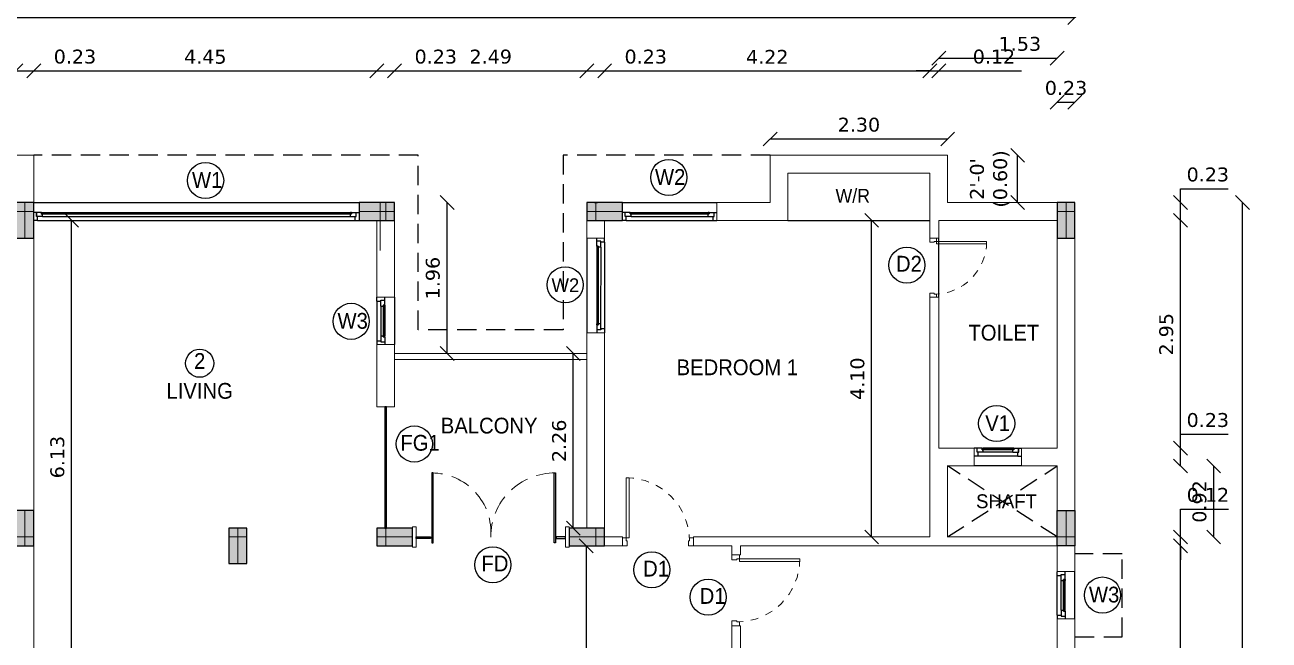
# Model space of a CAD drawing. Header units: metres. Extents: x 617 to 1370, y 693 to 852.
# Drawn here: x 1032.67 to 1048.8, y 834.76 to 842.73 of the extents above; entities that cross this region are included whole.
import ezdxf
from ezdxf.enums import TextEntityAlignment as Align

# ---------------------------------------------------------------- set-up
doc = ezdxf.new("R2010")
doc.units = ezdxf.units.M
doc.header["$MEASUREMENT"] = 0
doc.header["$PDMODE"] = 2
doc.header["$PDSIZE"] = 50
doc.linetypes.add('HIDDEN', pattern=[0.375, 0.25, -0.125])
doc.layers.get('0').update_dxf_attribs({"lineweight": 0})
doc.layers.get('Defpoints').update_dxf_attribs({"lineweight": 0})
for name, color, linetype in [('ABOVE', 250, 'HIDDEN'), ('col hat', 254, 'Continuous'), ('COLUMN', 2, 'Continuous'), ('DOOR TEXT', 205, 'Continuous'), ('F.COL', 5, 'Continuous'), ('glass', 4, 'Continuous'), ('LEVEL', 40, 'Continuous'), ('ROOM TEXT SCH', 7, 'Continuous'), ('WIN TEXT', 7, 'Continuous'), ('window', 252, 'Continuous')]:
    doc.layers.add(name, color=color, linetype=linetype)
for name, color, linetype, lineweight in [('DOOR', 8, 'Continuous', 0), ('ED', 30, 'Continuous', 0), ('ROOM TEXT', 7, 'Continuous', 0), ('wall', 7, 'Continuous', 0)]:
    doc.layers.add(name, color=color, linetype=linetype, lineweight=lineweight)
doc.styles.get("Standard").update_dxf_attribs({"font": 'verdana.ttf', "height": 0.18})
doc.styles.add('UATEXT', font='GOTHIC.TTF')
doc.styles.add('USA TEXT', font='GOTHIC.TTF', dxfattribs={"width": 0.8})
doc.dimstyles.new('ED', dxfattribs={"dimscale": 0, "dimtxt": 0.18, "dimasz": 0.18, "dimexe": 0, "dimexo": 0, "dimgap": 0.09, "dimtad": 1, "dimtoh": 1, "dimzin": 3, "dimdsep": 46, "dimtxsty": 'Standard', "dimblk": 'OBLIQUE', "dimcen": 0.09, "dimse1": 1, "dimse2": 1, "dimclrd": 251, "dimclrt": 30, "dimadec": 0, "dimazin": 0, "dimtfac": 1, "dimtmove": 0, "dimatfit": 3, "dimldrblk": 'ARCHTICK', "dimfxl": 1, "dimtolj": 1, "dimtzin": 0, "dimarcsym": 0})

# ---------------------------------------------------------------- blocks, each defined once
blk = doc.blocks.new('door 3')
at = {"layer": 'DOOR', "color": 252}
for p, q in [((0, 36), (0, 33.54)), ((0, 33.54), (2.5, 33.54)), ((2.5, 34.04), (4, 34.04)), ((2.5, 34.04), (2.5, 33.54)), ((4, 36), (4, 34.04)), ((0, 2.5), (0, 0)), ((0, 2.5), (2.5, 2.5)), ((2.5, 2.5), (2.5, 2)), ((2.5, 2), (4, 2)), ((4, 2), (4, 0))]:
    blk.add_line(p, q, dxfattribs=at)
at = {"layer": 'DOOR'}
blk.add_lwpolyline([(34.54, 2), (4, 2), (4, 3.5), (34.54, 3.5)], close=True, dxfattribs=at)
at = {"layer": 'DOOR', "color": 233, "linetype": 'HIDDEN'}
blk.add_arc((2.5, 2), 32.03, 0, 90, dxfattribs=at)
blk = doc.blocks.new('VEN')
at = {"layer": 'window', "color": 252}
for p, q in [((-4, 10.53), (-4, 12)), ((-1.97, 10.53), (-4, 10.53)), ((-2, 10.5), (-4, 10.5)), ((-4, 8.02), (-4, 10.5)), ((-3.23, 8.02), (-4, 8.02)), ((-3.5, 8), (-4, 8)), ((-4, 8), (-4, 7.5)), ((-3.5, 7.5), (-4, 7.5)), ((-3.5, 7.5), (-3.5, 8)), ((-3.23, 8.02), (-3.23, 7.5)), ((-2, 7.5), (-3.23, 7.5)), ((-2, 7.5), (-2, 10.5)), ((-1.97, 10), (-1.97, 10.53)), ((0, 10), (-1.97, 10)), ((0, 10), (0, 12)), ((0, 10), (0, -10)), ((-3.5, -7.5), (-4, -7.5)), ((-4, -8), (-4, -7.5)), ((-3.5, -8), (-4, -8)), ((-4, -8.02), (-4, -10.5)), ((-3.23, -8.02), (-4, -8.02)), ((-2, -10.5), (-4, -10.5)), ((-4, -10.53), (-4, -12)), ((-1.97, -10.53), (-4, -10.53)), ((-3.5, -7.5), (-3.5, -8)), ((-3.49, -8), (-3.25, -8)), ((-2, -7.5), (-3.23, -7.5)), ((-3.23, -8.02), (-3.23, -7.5)), ((-2, -7.5), (-2, -10.5)), ((0, -10), (-1.97, -10)), ((-1.97, -10), (-1.97, -10.53)), ((0, -10), (0, -12))]:
    blk.add_line(p, q, dxfattribs=at)
at = {"layer": 'window', "color": 250}
for p, q in [((-4, 7.5), (-4, -7.5)), ((-2, 7.5), (-2, -7.5))]:
    blk.add_line(p, q, dxfattribs=at)
at = {"layer": 'window', "color": 4}
for p, q in [((-3.49, 8), (-3.49, -8)), ((-3.49, 8), (-3.25, 8)), ((-3.25, 8), (-3.25, -8))]:
    blk.add_line(p, q, dxfattribs=at)
blk = doc.blocks.new('WIN LARGE')
at = {"layer": 'window', "color": 252}
for p, q in [((-22, 9), (-24, 9)), ((-22.53, 7.03), (-22.53, 5)), ((-22, 7.03), (-22.53, 7.03)), ((-22.5, 7), (-22.5, 5)), ((-19.5, 7), (-22.5, 7)), ((-22, 9), (22, 9)), ((-22, 9), (-22, 7.03)), ((-19.5, 7), (-19.5, 5.77)), ((19.5, 7), (22.5, 7)), ((19.5, 7), (19.5, 5.77)), ((22, 9), (22, 7.03)), ((22, 9), (24, 9)), ((22, 7.03), (22.53, 7.03)), ((22.5, 7), (22.5, 5)), ((22.53, 7.03), (22.53, 5)), ((-22.53, 5), (-24, 5)), ((-24, 0), (24, 0)), ((-20.02, 5), (-22.5, 5)), ((-20.02, 5.77), (-20.02, 5)), ((-20.02, 5.77), (-19.5, 5.77)), ((-20, 5.5), (-20, 5)), ((-19.5, 5.5), (-20, 5.5)), ((-20, 5), (-19.5, 5)), ((-19.5, 5.5), (-19.5, 5)), ((20.02, 5.77), (19.5, 5.77)), ((19.5, 5.5), (20, 5.5)), ((19.5, 5.5), (19.5, 5)), ((20, 5), (19.5, 5)), ((20, 5.51), (20, 5.75)), ((20, 5.5), (20, 5)), ((20.02, 5.77), (20.02, 5)), ((20.02, 5), (22.5, 5)), ((22.53, 5), (24, 5))]:
    blk.add_line(p, q, dxfattribs=at)
at = {"layer": 'window', "color": 250}
for p, q in [((-19.5, 7), (19.5, 7)), ((-19.5, 5), (19.5, 5))]:
    blk.add_line(p, q, dxfattribs=at)
at = {"layer": 'window', "color": 4}
for p, q in [((-20, 5.75), (20, 5.75)), ((-20, 5.51), (-20, 5.75)), ((-20, 5.51), (20, 5.51))]:
    blk.add_line(p, q, dxfattribs=at)
blk = doc.blocks.new('A$C2E3D07F4')
at = {"layer": 'col hat'}
h = blk.add_hatch(color=256, dxfattribs=at)
h.paths.add_polyline_path([(-4.5, 0), (-9, 0), (-9, -4.5), (-4.5, -4.5)])
h.paths.add_polyline_path([(-4.5, -4.5), (0, -4.5), (0, 0), (-4.5, 0)])
h.paths.add_polyline_path([(-4.5, -18), (0, -18), (0, -4.5), (-4.5, -4.5)])
h.paths.add_polyline_path([(-4.5, -4.5), (-9, -4.5), (-9, -18), (-4.5, -18)])
at = {"layer": 'COLUMN', "linetype": 'ByBlock'}
blk.add_lwpolyline([(0, 0), (-9, 0), (-9, -18), (0, -18)], close=True, dxfattribs=at)
at = {"layer": 'Defpoints', "color": 1}
for p, q in [((-4.5, 0), (-4.5, -18)), ((-9, -4.5), (0, -4.5))]:
    blk.add_line(p, q, dxfattribs=at)
blk = doc.blocks.new('fc')
at = {"layer": 'F.COL'}
h = blk.add_hatch(color=256, dxfattribs=at)
h.paths.add_polyline_path([(-4.5, 9), (-18, 9), (-18, 4.5), (-4.5, 4.5)])
h.paths.add_polyline_path([(-4.5, 4.5), (-18, 4.5), (-18, 0), (-4.5, 0)])
h.paths.add_polyline_path([(0, 4.5), (-4.5, 4.5), (-4.5, 0), (0, 0)])
h.paths.add_polyline_path([(0, 9), (-4.5, 9), (-4.5, 4.5), (0, 4.5)])
at = {"layer": 'Defpoints', "color": 1}
for p, q in [((-4.5, 0), (-4.5, 9)), ((0, 4.5), (-18, 4.5))]:
    blk.add_line(p, q, dxfattribs=at)
at = {"layer": 'F.COL'}
blk.add_lwpolyline([(-18, 9), (-18, 0), (0, 0), (0, 9)], close=True, dxfattribs=at)
blk = doc.blocks.new('_Oblique')
at = {"color": 0, "linetype": 'ByBlock', "lineweight": -2}
blk.add_line((-0.5, -0.5), (0.5, 0.5), dxfattribs=at)
blk = doc.blocks.new('*D100')
at = {"layer": 'Defpoints', "color": 0}
for p in [(1032.788, 842.131), (1032.558, 841.038), (1032.788, 841.038)]:
    blk.add_point(p, dxfattribs=at)
at = {"layer": 'ED', "color": 251, "lineweight": -2}
for p, q in [((1032.558, 842.131), (1032.788, 842.131)), ((1032.788, 842.131), (1033.675, 842.131))]:
    blk.add_line(p, q, dxfattribs=at)
at = {"layer": 'ED', "color": 251, "lineweight": -2, "xscale": 0.18, "yscale": 0.18, "zscale": 0.18, "rotation": 180}
blk.add_blockref('_Oblique', (1032.558, 842.131), dxfattribs=at)
at = {"layer": 'ED', "color": 251, "lineweight": -2, "xscale": 0.18, "yscale": 0.18, "zscale": 0.18}
blk.add_blockref('_Oblique', (1032.788, 842.131), dxfattribs=at)
at = {"layer": 'ED', "color": 30, "insert": (1033.322, 842.315), "char_height": 0.18, "attachment_point": 5}
blk.add_mtext('\\A1;0.23', dxfattribs=at)
blk = doc.blocks.new('_ArchTick')
at = {"color": 0, "const_width": 0.15}
blk.add_lwpolyline([(-0.5, -0.5), (0.5, 0.5)], dxfattribs=at)
blk = doc.blocks.new('*D101')
at = {"layer": 'Defpoints', "color": 0}
for p in [(1037.235, 842.131), (1032.788, 841.038), (1037.235, 840.195)]:
    blk.add_point(p, dxfattribs=at)
at = {"layer": 'ED', "color": 251, "lineweight": -2}
blk.add_line((1032.788, 842.131), (1037.235, 842.131), dxfattribs=at)
at = {"layer": 'ED', "color": 251, "lineweight": -2, "xscale": 0.18, "yscale": 0.18, "zscale": 0.18, "rotation": 180}
blk.add_blockref('_Oblique', (1032.788, 842.131), dxfattribs=at)
at = {"layer": 'ED', "color": 251, "lineweight": -2, "xscale": 0.18, "yscale": 0.18, "zscale": 0.18}
blk.add_blockref('_Oblique', (1037.235, 842.131), dxfattribs=at)
at = {"layer": 'ED', "color": 30, "insert": (1035.012, 842.313), "char_height": 0.18, "attachment_point": 5}
blk.add_mtext('\\A1;4.45', dxfattribs=at)
blk = doc.blocks.new('*D102')
at = {"layer": 'Defpoints', "color": 0}
for p in [(1037.465, 842.131), (1037.235, 840.195), (1037.465, 840.195)]:
    blk.add_point(p, dxfattribs=at)
at = {"layer": 'ED', "color": 251, "lineweight": -2}
for p, q in [((1037.235, 842.131), (1037.465, 842.131)), ((1037.465, 842.131), (1038.352, 842.131))]:
    blk.add_line(p, q, dxfattribs=at)
at = {"layer": 'ED', "color": 251, "lineweight": -2, "xscale": 0.18, "yscale": 0.18, "zscale": 0.18, "rotation": 180}
blk.add_blockref('_Oblique', (1037.235, 842.131), dxfattribs=at)
at = {"layer": 'ED', "color": 251, "lineweight": -2, "xscale": 0.18, "yscale": 0.18, "zscale": 0.18}
blk.add_blockref('_Oblique', (1037.465, 842.131), dxfattribs=at)
at = {"layer": 'ED', "color": 30, "insert": (1037.999, 842.315), "char_height": 0.18, "attachment_point": 5}
blk.add_mtext('\\A1;0.23', dxfattribs=at)
blk = doc.blocks.new('*D103')
at = {"layer": 'Defpoints', "color": 0}
for p in [(1039.957, 842.131), (1037.465, 840.195), (1039.957, 840.195)]:
    blk.add_point(p, dxfattribs=at)
at = {"layer": 'ED', "color": 251, "lineweight": -2}
blk.add_line((1037.465, 842.131), (1039.957, 842.131), dxfattribs=at)
at = {"layer": 'ED', "color": 251, "lineweight": -2, "xscale": 0.18, "yscale": 0.18, "zscale": 0.18, "rotation": 180}
blk.add_blockref('_Oblique', (1037.465, 842.131), dxfattribs=at)
at = {"layer": 'ED', "color": 251, "lineweight": -2, "xscale": 0.18, "yscale": 0.18, "zscale": 0.18}
blk.add_blockref('_Oblique', (1039.957, 842.131), dxfattribs=at)
at = {"layer": 'ED', "color": 30, "insert": (1038.711, 842.315), "char_height": 0.18, "attachment_point": 5}
blk.add_mtext('\\A1;2.49', dxfattribs=at)
blk = doc.blocks.new('*D104')
at = {"layer": 'Defpoints', "color": 0}
for p in [(1040.187, 842.131), (1039.957, 840.195), (1040.187, 840.195)]:
    blk.add_point(p, dxfattribs=at)
at = {"layer": 'ED', "color": 251, "lineweight": -2}
for p, q in [((1039.957, 842.131), (1040.187, 842.131)), ((1040.187, 842.131), (1041.074, 842.131))]:
    blk.add_line(p, q, dxfattribs=at)
at = {"layer": 'ED', "color": 251, "lineweight": -2, "xscale": 0.18, "yscale": 0.18, "zscale": 0.18, "rotation": 180}
blk.add_blockref('_Oblique', (1039.957, 842.131), dxfattribs=at)
at = {"layer": 'ED', "color": 251, "lineweight": -2, "xscale": 0.18, "yscale": 0.18, "zscale": 0.18}
blk.add_blockref('_Oblique', (1040.187, 842.131), dxfattribs=at)
at = {"layer": 'ED', "color": 30, "insert": (1040.72, 842.315), "char_height": 0.18, "attachment_point": 5}
blk.add_mtext('\\A1;0.23', dxfattribs=at)
blk = doc.blocks.new('*D105')
at = {"layer": 'Defpoints', "color": 0}
for p in [(1044.403, 842.131), (1040.187, 840.195), (1044.403, 840.195)]:
    blk.add_point(p, dxfattribs=at)
at = {"layer": 'ED', "color": 251, "lineweight": -2}
blk.add_line((1040.187, 842.131), (1044.403, 842.131), dxfattribs=at)
at = {"layer": 'ED', "color": 251, "lineweight": -2, "xscale": 0.18, "yscale": 0.18, "zscale": 0.18, "rotation": 180}
blk.add_blockref('_Oblique', (1040.187, 842.131), dxfattribs=at)
at = {"layer": 'ED', "color": 251, "lineweight": -2, "xscale": 0.18, "yscale": 0.18, "zscale": 0.18}
blk.add_blockref('_Oblique', (1044.403, 842.131), dxfattribs=at)
at = {"layer": 'ED', "color": 30, "insert": (1042.295, 842.313), "char_height": 0.18, "attachment_point": 5}
blk.add_mtext('\\A1;4.22', dxfattribs=at)
blk = doc.blocks.new('*D106')
at = {"layer": 'Defpoints', "color": 0}
for p in [(1044.518, 842.131), (1044.403, 840.195), (1044.518, 840.195)]:
    blk.add_point(p, dxfattribs=at)
at = {"layer": 'ED', "color": 251, "lineweight": -2}
for p, q in [((1044.403, 842.131), (1044.223, 842.131)), ((1044.403, 842.131), (1044.518, 842.131)), ((1044.518, 842.131), (1045.588, 842.131))]:
    blk.add_line(p, q, dxfattribs=at)
at = {"layer": 'ED', "color": 251, "lineweight": -2, "xscale": 0.18, "yscale": 0.18, "zscale": 0.18}
blk.add_blockref('_Oblique', (1044.403, 842.131), dxfattribs=at)
at = {"layer": 'ED', "color": 251, "lineweight": -2, "xscale": 0.18, "yscale": 0.18, "zscale": 0.18, "rotation": 180}
blk.add_blockref('_Oblique', (1044.518, 842.131), dxfattribs=at)
at = {"layer": 'ED', "color": 30, "insert": (1045.233, 842.315), "char_height": 0.18, "attachment_point": 5}
blk.add_mtext('\\A1;0.12', dxfattribs=at)
blk = doc.blocks.new('*D107')
at = {"layer": 'Defpoints', "color": 0}
for p in [(1046.052, 842.297), (1046.052, 840.425), (1044.518, 840.195)]:
    blk.add_point(p, dxfattribs=at)
at = {"layer": 'ED', "color": 251, "lineweight": -2}
blk.add_line((1044.518, 842.297), (1046.052, 842.297), dxfattribs=at)
at = {"layer": 'ED', "color": 251, "lineweight": -2, "xscale": 0.18, "yscale": 0.18, "zscale": 0.18, "rotation": 180}
blk.add_blockref('_Oblique', (1044.518, 842.297), dxfattribs=at)
at = {"layer": 'ED', "color": 251, "lineweight": -2, "xscale": 0.18, "yscale": 0.18, "zscale": 0.18}
blk.add_blockref('_Oblique', (1046.052, 842.297), dxfattribs=at)
at = {"layer": 'ED', "color": 30, "insert": (1045.569, 842.48), "char_height": 0.18, "attachment_point": 5}
blk.add_mtext('\\A1;1.53', dxfattribs=at)
blk = doc.blocks.new('*D108')
at = {"layer": 'Defpoints', "color": 0}
for p in [(1046.282, 841.726), (1046.052, 840.425), (1046.282, 840.425)]:
    blk.add_point(p, dxfattribs=at)
at = {"layer": 'ED', "color": 251, "lineweight": -2}
blk.add_line((1046.052, 841.726), (1046.282, 841.726), dxfattribs=at)
at = {"layer": 'ED', "color": 251, "lineweight": -2, "xscale": 0.18, "yscale": 0.18, "zscale": 0.18, "rotation": 180}
blk.add_blockref('_Oblique', (1046.052, 841.726), dxfattribs=at)
at = {"layer": 'ED', "color": 251, "lineweight": -2, "xscale": 0.18, "yscale": 0.18, "zscale": 0.18}
blk.add_blockref('_Oblique', (1046.282, 841.726), dxfattribs=at)
at = {"layer": 'ED', "color": 30, "insert": (1046.167, 841.909), "char_height": 0.18, "attachment_point": 5}
blk.add_mtext('\\A1;0.23', dxfattribs=at)
blk = doc.blocks.new('*D16')
at = {"layer": 'Defpoints', "color": 0}
for p in [(1046.282, 842.821), (1020.637, 842.131), (1046.282, 842.131)]:
    blk.add_point(p, dxfattribs=at)
at = {"layer": 'ED', "color": 251, "lineweight": -2}
blk.add_line((1020.637, 842.821), (1046.282, 842.821), dxfattribs=at)
at = {"layer": 'ED', "color": 251, "lineweight": -2, "xscale": 0.18, "yscale": 0.18, "zscale": 0.18, "rotation": 180}
blk.add_blockref('_Oblique', (1020.637, 842.821), dxfattribs=at)
at = {"layer": 'ED', "color": 251, "lineweight": -2, "xscale": 0.18, "yscale": 0.18, "zscale": 0.18}
blk.add_blockref('_Oblique', (1046.282, 842.821), dxfattribs=at)
at = {"layer": 'ED', "color": 30, "insert": (1033.459, 843.005), "char_height": 0.18, "attachment_point": 5}
blk.add_mtext('\\A1;25.65', dxfattribs=at)
blk = doc.blocks.new('*D114')
at = {"layer": 'Defpoints', "color": 0}
for p in [(1044.633, 841.249), (1042.333, 841.038), (1044.633, 841.038)]:
    blk.add_point(p, dxfattribs=at)
at = {"layer": 'ED', "color": 251, "lineweight": -2}
blk.add_line((1042.333, 841.249), (1044.633, 841.249), dxfattribs=at)
at = {"layer": 'ED', "color": 251, "lineweight": -2, "xscale": 0.18, "yscale": 0.18, "zscale": 0.18, "rotation": 180}
blk.add_blockref('_Oblique', (1042.333, 841.249), dxfattribs=at)
at = {"layer": 'ED', "color": 251, "lineweight": -2, "xscale": 0.18, "yscale": 0.18, "zscale": 0.18}
blk.add_blockref('_Oblique', (1044.633, 841.249), dxfattribs=at)
at = {"layer": 'ED', "color": 30, "insert": (1043.483, 841.433), "char_height": 0.18, "attachment_point": 5}
blk.add_mtext('\\A1;2.30', dxfattribs=at)
blk = doc.blocks.new('*D157')
at = {"layer": 'Defpoints', "color": 0}
for p in [(1046.052, 835.978), (1047.651, 835.978), (1046.052, 832.298)]:
    blk.add_point(p, dxfattribs=at)
at = {"layer": 'ED', "color": 251, "lineweight": -2}
blk.add_line((1047.651, 832.298), (1047.651, 835.978), dxfattribs=at)
at = {"layer": 'ED', "color": 251, "lineweight": -2, "xscale": 0.18, "yscale": 0.18, "zscale": 0.18}
for p, rotation in [((1047.651, 835.978), 90), ((1047.651, 832.298), 270)]:
    blk.add_blockref('_Oblique', p, dxfattribs=dict(at, rotation=rotation))
at = {"layer": 'ED', "color": 30, "insert": (1047.467, 834.138), "char_height": 0.18, "attachment_point": 5, "rotation": 90}
blk.add_mtext('\\A1;3.68', dxfattribs=at)
blk = doc.blocks.new('*D158')
at = {"layer": 'Defpoints', "color": 0}
for p in [(1046.052, 836.093), (1046.052, 835.978), (1047.651, 836.093)]:
    blk.add_point(p, dxfattribs=at)
at = {"layer": 'ED', "color": 251, "lineweight": -2}
for p, q in [((1047.651, 836.093), (1047.651, 836.453)), ((1047.651, 836.453), (1048.271, 836.453)), ((1047.651, 835.978), (1047.651, 836.093)), ((1047.651, 835.978), (1047.651, 835.798))]:
    blk.add_line(p, q, dxfattribs=at)
at = {"layer": 'ED', "color": 251, "lineweight": -2, "xscale": 0.18, "yscale": 0.18, "zscale": 0.18}
for p, rotation in [((1047.651, 836.093), 270), ((1047.651, 835.978), 90)]:
    blk.add_blockref('_Oblique', p, dxfattribs=dict(at, rotation=rotation))
at = {"layer": 'ED', "color": 30, "insert": (1048.006, 836.637), "char_height": 0.18, "attachment_point": 5}
blk.add_mtext('\\A1;0.12', dxfattribs=at)
blk = doc.blocks.new('*D159')
at = {"layer": 'Defpoints', "color": 0}
for p in [(1046.052, 837.013), (1048.081, 837.013), (1046.052, 836.093)]:
    blk.add_point(p, dxfattribs=at)
at = {"layer": 'ED', "color": 251, "lineweight": -2}
blk.add_line((1048.081, 836.093), (1048.081, 837.013), dxfattribs=at)
at = {"layer": 'ED', "color": 251, "lineweight": -2, "xscale": 0.18, "yscale": 0.18, "zscale": 0.18}
for p, rotation in [((1048.081, 837.013), 90), ((1048.081, 836.093), 270)]:
    blk.add_blockref('_Oblique', p, dxfattribs=dict(at, rotation=rotation))
at = {"layer": 'ED', "color": 30, "insert": (1047.897, 836.553), "char_height": 0.18, "attachment_point": 5, "rotation": 90}
blk.add_mtext('\\A1;0.92', dxfattribs=at)
blk = doc.blocks.new('*D160')
at = {"layer": 'Defpoints', "color": 0}
for p in [(1046.052, 837.243), (1047.651, 837.243), (1046.052, 837.013)]:
    blk.add_point(p, dxfattribs=at)
at = {"layer": 'ED', "color": 251, "lineweight": -2}
for p, q in [((1047.651, 837.243), (1047.651, 837.423)), ((1047.651, 837.423), (1048.268, 837.423)), ((1047.651, 837.013), (1047.651, 837.243))]:
    blk.add_line(p, q, dxfattribs=at)
at = {"layer": 'ED', "color": 251, "lineweight": -2, "xscale": 0.18, "yscale": 0.18, "zscale": 0.18}
for p, rotation in [((1047.651, 837.243), 90), ((1047.651, 837.013), 270)]:
    blk.add_blockref('_Oblique', p, dxfattribs=dict(at, rotation=rotation))
at = {"layer": 'ED', "color": 30, "insert": (1048.005, 837.607), "char_height": 0.18, "attachment_point": 5}
blk.add_mtext('\\A1;0.23', dxfattribs=at)
blk = doc.blocks.new('*D161')
at = {"layer": 'Defpoints', "color": 0}
for p in [(1046.052, 840.195), (1047.651, 840.195), (1046.052, 837.243)]:
    blk.add_point(p, dxfattribs=at)
at = {"layer": 'ED', "color": 251, "lineweight": -2}
blk.add_line((1047.651, 837.243), (1047.651, 840.195), dxfattribs=at)
at = {"layer": 'ED', "color": 251, "lineweight": -2, "xscale": 0.18, "yscale": 0.18, "zscale": 0.18}
for p, rotation in [((1047.651, 840.195), 90), ((1047.651, 837.243), 270)]:
    blk.add_blockref('_Oblique', p, dxfattribs=dict(at, rotation=rotation))
at = {"layer": 'ED', "color": 30, "insert": (1047.467, 838.719), "char_height": 0.18, "attachment_point": 5, "rotation": 90}
blk.add_mtext('\\A1;2.95', dxfattribs=at)
blk = doc.blocks.new('*D162')
at = {"layer": 'Defpoints', "color": 0}
for p in [(1046.282, 840.425), (1047.651, 840.425), (1046.052, 840.195)]:
    blk.add_point(p, dxfattribs=at)
at = {"layer": 'ED', "color": 251, "lineweight": -2}
for p, q in [((1047.651, 840.425), (1047.651, 840.605)), ((1047.651, 840.605), (1048.268, 840.605)), ((1047.651, 840.195), (1047.651, 840.425))]:
    blk.add_line(p, q, dxfattribs=at)
at = {"layer": 'ED', "color": 251, "lineweight": -2, "xscale": 0.18, "yscale": 0.18, "zscale": 0.18}
for p, rotation in [((1047.651, 840.425), 90), ((1047.651, 840.195), 270)]:
    blk.add_blockref('_Oblique', p, dxfattribs=dict(at, rotation=rotation))
at = {"layer": 'ED', "color": 30, "insert": (1048.005, 840.788), "char_height": 0.18, "attachment_point": 5}
blk.add_mtext('\\A1;0.23', dxfattribs=at)
blk = doc.blocks.new('*D28')
at = {"layer": 'Defpoints', "color": 0}
for p in [(1047.651, 840.425), (1048.455, 840.425), (1047.651, 826.51)]:
    blk.add_point(p, dxfattribs=at)
at = {"layer": 'ED', "color": 251, "lineweight": -2}
blk.add_line((1048.455, 826.51), (1048.455, 840.425), dxfattribs=at)
at = {"layer": 'ED', "color": 251, "lineweight": -2, "xscale": 0.18, "yscale": 0.18, "zscale": 0.18}
for p, rotation in [((1048.455, 840.425), 90), ((1048.455, 826.51), 270)]:
    blk.add_blockref('_Oblique', p, dxfattribs=dict(at, rotation=rotation))
at = {"layer": 'ED', "color": 30, "insert": (1048.271, 833.467), "char_height": 0.18, "attachment_point": 5, "rotation": 90}
blk.add_mtext('\\A1;13.92', dxfattribs=at)
blk = doc.blocks.new('*D215')
at = {"layer": 'Defpoints', "color": 0}
for p in [(1033.279, 840.195), (1033.478, 840.195), (1033.478, 834.061)]:
    blk.add_point(p, dxfattribs=at)
at = {"layer": 'ED', "color": 251, "lineweight": -2}
blk.add_line((1033.279, 834.061), (1033.279, 840.195), dxfattribs=at)
at = {"layer": 'ED', "color": 251, "lineweight": -2, "xscale": 0.18, "yscale": 0.18, "zscale": 0.18}
for p, rotation in [((1033.279, 840.195), 90), ((1033.279, 834.061), 270)]:
    blk.add_blockref('_Oblique', p, dxfattribs=dict(at, rotation=rotation))
at = {"layer": 'ED', "color": 30, "insert": (1033.095, 837.128), "char_height": 0.18, "attachment_point": 5, "rotation": 90}
blk.add_mtext('\\A1;6.13', dxfattribs=at)
blk = doc.blocks.new('*D216')
at = {"layer": 'Defpoints', "color": 0}
for p in [(1039.781, 838.47), (1039.957, 838.47), (1039.957, 836.208)]:
    blk.add_point(p, dxfattribs=at)
at = {"layer": 'ED', "color": 251, "lineweight": -2}
blk.add_line((1039.781, 836.208), (1039.781, 838.47), dxfattribs=at)
at = {"layer": 'ED', "color": 251, "lineweight": -2, "xscale": 0.18, "yscale": 0.18, "zscale": 0.18}
for p, rotation in [((1039.781, 838.47), 90), ((1039.781, 836.208), 270)]:
    blk.add_blockref('_Oblique', p, dxfattribs=dict(at, rotation=rotation))
at = {"layer": 'ED', "color": 30, "insert": (1039.598, 837.339), "char_height": 0.18, "attachment_point": 5, "rotation": 90}
blk.add_mtext('\\A1;2.26', dxfattribs=at)
blk = doc.blocks.new('*D217')
at = {"layer": 'Defpoints', "color": 0}
for p in [(1043.648, 840.195), (1044.128, 840.195), (1044.128, 836.093)]:
    blk.add_point(p, dxfattribs=at)
at = {"layer": 'ED', "color": 251, "lineweight": -2}
blk.add_line((1043.648, 836.093), (1043.648, 840.195), dxfattribs=at)
at = {"layer": 'ED', "color": 251, "lineweight": -2, "xscale": 0.18, "yscale": 0.18, "zscale": 0.18}
for p, rotation in [((1043.648, 840.195), 90), ((1043.648, 836.093), 270)]:
    blk.add_blockref('_Oblique', p, dxfattribs=dict(at, rotation=rotation))
at = {"layer": 'ED', "color": 30, "insert": (1043.464, 838.144), "char_height": 0.18, "attachment_point": 5, "rotation": 90}
blk.add_mtext('\\A1;4.10', dxfattribs=at)
blk = doc.blocks.new('*D218')
at = {"layer": 'Defpoints', "color": 0}
for p in [(1040.187, 835.978), (1039.949, 830.65), (1040.187, 830.65)]:
    blk.add_point(p, dxfattribs=at)
at = {"layer": 'ED', "color": 251, "lineweight": -2}
blk.add_line((1039.949, 835.978), (1039.949, 830.65), dxfattribs=at)
at = {"layer": 'ED', "color": 251, "lineweight": -2, "xscale": 0.18, "yscale": 0.18, "zscale": 0.18}
for p, rotation in [((1039.949, 835.978), 90), ((1039.949, 830.65), 270)]:
    blk.add_blockref('_Oblique', p, dxfattribs=dict(at, rotation=rotation))
at = {"layer": 'ED', "color": 30, "insert": (1039.765, 833.314), "char_height": 0.18, "attachment_point": 5, "rotation": 90}
blk.add_mtext('\\A1;5.33', dxfattribs=at)
blk = doc.blocks.new('*D219')
at = {"layer": 'Defpoints', "color": 0}
for p in [(1037.465, 840.425), (1038.145, 840.425), (1037.465, 838.47)]:
    blk.add_point(p, dxfattribs=at)
at = {"layer": 'ED', "color": 251, "lineweight": -2}
blk.add_line((1038.145, 838.47), (1038.145, 840.425), dxfattribs=at)
at = {"layer": 'ED', "color": 251, "lineweight": -2, "xscale": 0.18, "yscale": 0.18, "zscale": 0.18}
for p, rotation in [((1038.145, 840.425), 90), ((1038.145, 838.47), 270)]:
    blk.add_blockref('_Oblique', p, dxfattribs=dict(at, rotation=rotation))
at = {"layer": 'ED', "color": 30, "insert": (1037.961, 839.447), "char_height": 0.18, "attachment_point": 5, "rotation": 90}
blk.add_mtext('\\A1;1.96', dxfattribs=at)
blk = doc.blocks.new('*D51')
at = {"layer": 'Defpoints', "color": 0}
for p in [(1045.348, 841.038), (1045.54, 841.038), (1045.348, 840.425)]:
    blk.add_point(p, dxfattribs=at)
at = {"layer": 'ED', "color": 251, "lineweight": -2}
blk.add_line((1045.54, 840.425), (1045.54, 841.038), dxfattribs=at)
at = {"layer": 'ED', "color": 251, "lineweight": -2, "xscale": 0.18, "yscale": 0.18, "zscale": 0.18}
for p, rotation in [((1045.54, 841.038), 90), ((1045.54, 840.425), 270)]:
    blk.add_blockref('_Oblique', p, dxfattribs=dict(at, rotation=rotation))
at = {"layer": 'ED', "color": 30, "insert": (1045.179, 840.731), "char_height": 0.18, "attachment_point": 5, "rotation": 90}
blk.add_mtext("\\A1;2'-0'\\P(0.60)  ", dxfattribs=at)

msp = doc.modelspace()

# ---------------------------------------------------------------- linework, layer by layer
at = {"color": 2}
msp.add_circle((1034.053, 829.959), 22.5, dxfattribs=at)
at = {"layer": 'ABOVE'}
for p, q in [((1037.772, 841.038), (1032.788, 841.038)), ((1037.772, 838.776), (1037.772, 841.038)), ((1039.65, 841.038), (1039.65, 838.776)), ((1042.333, 841.038), (1039.65, 841.038)), ((1039.65, 838.776), (1037.772, 838.776)), ((1044.633, 836.093), (1046.052, 837.013)), ((1046.052, 836.093), (1044.633, 837.013))]:
    msp.add_line(p, q, dxfattribs=at)
msp.add_lwpolyline([(1046.282, 834.801), (1046.895, 834.801), (1046.895, 835.874), (1046.282, 835.874)], dxfattribs=at)
at = {"layer": 'DOOR'}
for points in [[(1037.695, 835.962), (1037.746, 835.962), (1037.746, 836.224), (1037.695, 836.224)], [(1039.729, 835.962), (1039.678, 835.962), (1039.678, 836.224), (1039.729, 836.224)], [(1039.729, 835.962), (1039.678, 835.962), (1039.678, 836.224), (1039.729, 836.224)]]:
    msp.add_lwpolyline(points, close=True, dxfattribs=at)
at = {"layer": 'DOOR', "color": 233, "linetype": 'HIDDEN'}
for centre, radius, start, end in [((1037.945, 836.155), 0.768, 355.3519, 89.8319), ((1039.541, 836.093), 0.83, 89.3388, 180)]:
    msp.add_arc(centre, radius, start, end, dxfattribs=at)
at = {"layer": 'glass'}
for points in [[(1037.34, 837.78), (1037.34, 836.208), (1037.36, 836.208), (1037.36, 837.78)], [(1037.947, 836.924), (1037.947, 836.017), (1037.967, 836.017), (1037.967, 836.924)], [(1039.551, 836.924), (1039.551, 836.017), (1039.532, 836.017), (1039.532, 836.924)], [(1037.932, 836.074), (1037.746, 836.074), (1037.746, 836.093), (1037.932, 836.093)], [(1039.56, 836.074), (1039.678, 836.074), (1039.678, 836.093), (1039.56, 836.093)]]:
    msp.add_lwpolyline(points, close=True, dxfattribs=at)
at = {"layer": 'LEVEL', "color": 56}
for p, q in [((1042.563, 840.195), (1044.403, 840.195)), ((1044.518, 839.198), (1044.518, 839.965))]:
    msp.add_line(p, q, dxfattribs=at)
at = {"layer": 'ROOM TEXT SCH', "color": 7}
msp.add_circle((1034.939, 838.344), 0.182, dxfattribs=at)
at = {"layer": 'wall', "color": 1}
for p, q in [((1032.558, 841.038), (1032.788, 841.038)), ((1032.788, 841.038), (1032.788, 840.425)), ((1042.333, 841.038), (1042.333, 840.425)), ((1042.333, 841.038), (1044.633, 841.038)), ((1044.633, 841.038), (1044.633, 840.425)), ((1042.563, 840.808), (1042.563, 840.194)), ((1042.563, 840.808), (1044.403, 840.808)), ((1044.403, 839.965), (1044.403, 840.808)), ((1032.788, 840.195), (1032.788, 840.425)), ((1037.007, 840.425), (1037.465, 840.425)), ((1037.007, 840.195), (1037.007, 840.425)), ((1037.277, 839.806), (1037.277, 840.42)), ((1037.331, 840.425), (1037.369, 840.425)), ((1037.465, 839.198), (1037.465, 840.425)), ((1039.957, 840.424), (1040.417, 840.425)), ((1039.957, 840.424), (1039.957, 839.965)), ((1040.093, 840.424), (1040.055, 840.424)), ((1040.417, 840.195), (1040.417, 840.425)), ((1041.643, 840.195), (1041.643, 840.425)), ((1042.333, 840.425), (1041.643, 840.425)), ((1044.633, 840.425), (1046.282, 840.425)), ((1046.282, 839.313), (1046.282, 840.425)), ((1032.788, 840.195), (1032.788, 834.061)), ((1032.788, 840.195), (1032.788, 840.195)), ((1037.007, 840.195), (1037.235, 840.195)), ((1037.007, 840.195), (1037.007, 840.195)), ((1037.235, 839.198), (1037.235, 840.195)), ((1040.187, 840.195), (1040.187, 839.965)), ((1040.187, 840.195), (1040.417, 840.195)), ((1042.563, 840.194), (1041.643, 840.195)), ((1046.052, 840.195), (1044.518, 840.195)), ((1044.518, 839.965), (1044.518, 840.195)), ((1045.949, 840.195), (1046.052, 840.195)), ((1046.052, 837.243), (1046.052, 840.195)), ((1040.187, 839.965), (1039.957, 839.965)), ((1044.403, 839.965), (1044.518, 839.965)), ((1037.235, 839.198), (1037.465, 839.198)), ((1044.403, 836.093), (1044.403, 839.198)), ((1044.403, 839.198), (1044.518, 839.198)), ((1044.518, 837.243), (1044.518, 839.198)), ((1046.282, 835.644), (1046.282, 839.313)), ((1040.187, 838.738), (1039.957, 838.738)), ((1039.957, 836.208), (1039.957, 838.738)), ((1040.187, 835.978), (1040.187, 838.738)), ((1037.235, 837.78), (1037.235, 838.585)), ((1037.235, 838.585), (1037.465, 838.585)), ((1037.465, 838.585), (1037.465, 837.78)), ((1039.957, 838.47), (1037.465, 838.47)), ((1039.957, 838.393), (1037.465, 838.393)), ((1037.465, 837.78), (1037.235, 837.78)), ((1044.978, 837.243), (1044.517, 837.243)), ((1044.978, 837.243), (1044.978, 837.013)), ((1046.052, 837.243), (1045.592, 837.243)), ((1045.592, 837.243), (1045.592, 837.013)), ((1044.978, 837.013), (1044.633, 837.013)), ((1044.633, 836.093), (1044.633, 837.013)), ((1046.052, 837.013), (1045.592, 837.013)), ((1046.052, 837.013), (1046.052, 836.093)), ((1037.695, 836.208), (1037.465, 836.208)), ((1037.695, 836.208), (1037.695, 835.978)), ((1039.957, 836.208), (1039.729, 836.208)), ((1039.729, 836.208), (1039.729, 835.978)), ((1037.695, 835.978), (1037.465, 835.978)), ((1040.187, 835.978), (1039.729, 835.978)), ((1039.945, 835.978), (1039.957, 835.978)), ((1039.957, 835.978), (1040.417, 835.978)), ((1040.417, 836.093), (1040.187, 836.093)), ((1040.417, 836.093), (1040.417, 835.978)), ((1044.403, 836.093), (1041.337, 836.093)), ((1041.337, 836.093), (1041.337, 835.978)), ((1041.835, 835.978), (1041.337, 835.978)), ((1041.835, 835.978), (1041.835, 835.978)), ((1041.835, 835.978), (1041.835, 835.863)), ((1046.052, 835.978), (1041.95, 835.978)), ((1041.95, 835.863), (1041.95, 835.978)), ((1044.633, 836.093), (1046.052, 836.093)), ((1046.052, 835.644), (1046.052, 835.978)), ((1041.95, 835.863), (1041.835, 835.863)), ((1046.052, 835.644), (1046.282, 835.644)), ((1046.052, 835.031), (1046.282, 835.031)), ((1046.052, 835.031), (1046.052, 833.36)), ((1046.282, 835.031), (1046.282, 833.36)), ((1041.95, 834.943), (1041.835, 834.943)), ((1041.835, 834.943), (1041.835, 830.535)), ((1041.95, 830.65), (1041.95, 834.943))]:
    msp.add_line(p, q, dxfattribs=at)
at = {"layer": 'WIN TEXT', "color": 8}
for centre in [(1041.018, 840.751), (1035.016, 840.712), (1044.104, 839.614), (1039.676, 839.361), (1036.902, 838.887), (1045.268, 837.562), (1037.721, 837.298), (1038.737, 835.733), (1040.798, 835.667), (1041.53, 835.313), (1046.641, 835.341)]:
    msp.add_circle(centre, 0.234, dxfattribs=at)
at = {"layer": 'window', "color": 252}
for p, q in [((1032.788, 840.425), (1037.007, 840.425)), ((1032.826, 840.297), (1032.788, 840.297)), ((1032.839, 840.195), (1032.788, 840.195)), ((1032.826, 840.245), (1032.826, 840.297)), ((1032.839, 840.245), (1032.826, 840.245)), ((1032.827, 840.246), (1032.827, 840.297)), ((1032.89, 840.297), (1032.827, 840.297)), ((1032.903, 840.246), (1032.827, 840.246)), ((1032.839, 840.195), (1032.839, 840.245)), ((1032.839, 840.195), (1036.956, 840.195)), ((1032.89, 840.277), (1032.89, 840.297)), ((1032.89, 840.277), (1032.903, 840.277)), ((1032.891, 840.284), (1032.891, 840.297)), ((1032.891, 840.297), (1032.903, 840.297)), ((1032.903, 840.284), (1032.891, 840.284)), ((1032.903, 840.284), (1032.903, 840.297)), ((1032.903, 840.246), (1032.903, 840.277)), ((1036.892, 840.284), (1036.892, 840.297)), ((1036.905, 840.297), (1036.892, 840.297)), ((1036.892, 840.284), (1036.905, 840.284)), ((1036.892, 840.246), (1036.892, 840.277)), ((1036.905, 840.277), (1036.892, 840.277)), ((1036.892, 840.246), (1036.969, 840.246)), ((1036.905, 840.297), (1036.969, 840.297)), ((1036.905, 840.284), (1036.905, 840.297)), ((1036.905, 840.277), (1036.905, 840.297)), ((1036.905, 840.284), (1036.905, 840.278)), ((1036.956, 840.195), (1036.956, 840.245)), ((1036.956, 840.245), (1036.969, 840.245)), ((1036.956, 840.195), (1037.007, 840.195)), ((1036.969, 840.297), (1037.007, 840.297)), ((1036.969, 840.246), (1036.969, 840.297)), ((1036.969, 840.245), (1036.969, 840.297)), ((1037.235, 839.147), (1037.235, 839.198)), ((1037.337, 839.16), (1037.337, 839.198)), ((1037.465, 839.198), (1037.465, 838.585)), ((1037.235, 839.147), (1037.235, 838.636)), ((1037.235, 839.147), (1037.286, 839.147)), ((1037.286, 839.16), (1037.337, 839.16)), ((1037.286, 839.16), (1037.337, 839.16)), ((1037.286, 839.083), (1037.286, 839.16)), ((1037.286, 839.147), (1037.286, 839.16)), ((1037.286, 839.083), (1037.318, 839.083)), ((1037.318, 839.096), (1037.337, 839.096)), ((1037.318, 839.096), (1037.318, 839.083)), ((1037.325, 839.096), (1037.337, 839.096)), ((1037.325, 839.083), (1037.325, 839.096)), ((1037.325, 839.083), (1037.337, 839.083)), ((1037.337, 839.096), (1037.337, 839.16)), ((1037.337, 839.096), (1037.337, 839.083)), ((1037.235, 838.636), (1037.286, 838.636)), ((1037.235, 838.636), (1037.235, 838.585)), ((1037.286, 838.636), (1037.286, 838.622)), ((1037.286, 838.622), (1037.338, 838.622)), ((1037.287, 838.7), (1037.287, 838.623)), ((1037.287, 838.7), (1037.318, 838.7)), ((1037.287, 838.623), (1037.338, 838.623)), ((1037.318, 838.686), (1037.318, 838.7)), ((1037.325, 838.687), (1037.318, 838.687)), ((1037.318, 838.686), (1037.338, 838.686)), ((1037.325, 838.7), (1037.325, 838.687)), ((1037.325, 838.7), (1037.338, 838.7)), ((1037.325, 838.687), (1037.338, 838.687)), ((1037.338, 838.687), (1037.338, 838.7)), ((1037.338, 838.686), (1037.338, 838.623)), ((1037.338, 838.622), (1037.338, 838.585)), ((1045.592, 837.013), (1044.978, 837.013)), ((1046.282, 835.031), (1046.282, 835.644))]:
    msp.add_line(p, q, dxfattribs=at)
at = {"layer": 'window', "color": 4}
for p, q in [((1032.891, 840.284), (1036.905, 840.284)), ((1032.891, 840.284), (1032.891, 840.278)), ((1032.891, 840.278), (1036.905, 840.278)), ((1037.318, 839.096), (1037.318, 838.687)), ((1037.324, 839.096), (1037.318, 839.096)), ((1037.324, 839.096), (1037.325, 838.687))]:
    msp.add_line(p, q, dxfattribs=at)
at = {"layer": 'window', "color": 250}
for p, q in [((1032.903, 840.297), (1036.892, 840.297)), ((1032.903, 840.246), (1036.892, 840.246)), ((1037.286, 839.083), (1037.287, 838.7)), ((1037.337, 839.083), (1037.338, 838.7))]:
    msp.add_line(p, q, dxfattribs=at)

# ---------------------------------------------------------------- block references
at = {"layer": 'COLUMN', "linetype": 'ByBlock', "xscale": 0.0255555555555556, "yscale": 0.0255555555555556, "zscale": 0.0255555555555556}
for p in [(1032.788, 840.425), (1046.282, 840.425)]:
    msp.add_blockref('A$C2E3D07F4', p, dxfattribs=at)
at = {"layer": 'COLUMN', "linetype": 'ByBlock', "xscale": -0.0255555555555556, "yscale": 0.0255555555555556, "zscale": 0.0255555555555556, "rotation": 180}
msp.add_blockref('A$C2E3D07F4', (1046.282, 835.978), dxfattribs=at)
at = {"layer": 'DOOR'}
for p, xscale, yscale, zscale, rotation in [((1044.403, 839.965), -0.0212962963073288, 0.0212962963073288, 0.0212962963074528, 180), ((1040.417, 835.978), -0.0255555555555556, 0.0255555555555556, 0.0255555555555556, 270), ((1041.835, 835.863), -0.0255555555555556, 0.0255555555555556, 0.0255555555555556, 180)]:
    msp.add_blockref('door 3', p, dxfattribs=dict(at, xscale=xscale, yscale=yscale, zscale=zscale, rotation=rotation))
at = {"layer": 'F.COL', "xscale": 0.0255555555555556, "yscale": 0.0255555555555556, "zscale": 0.0255555555555556}
for p in [(1037.465, 840.195), (1040.187, 835.978)]:
    msp.add_blockref('fc', p, dxfattribs=at)
for p, rotation in [((1039.957, 840.425), 180), ((1032.558, 835.978), 270), ((1035.548, 836.208), 90), ((1037.235, 836.208), 180)]:
    msp.add_blockref('fc', p, dxfattribs=dict(at, rotation=rotation))
at = {"layer": 'window', "color": 14, "yscale": 0.0255555555555556, "zscale": 0.0255555555555556}
for name, p, xscale, rotation in [('WIN LARGE', (1041.03, 840.425), -0.0255555555555556, 180), ('WIN LARGE', (1039.957, 839.351), 0.0255555555555556, 269.9797094593918), ('VEN', (1045.285, 837.141), 0.0255555555555556, 270), ('VEN', (1046.052, 835.337), 0.0255555555555556, 180)]:
    msp.add_blockref(name, p, dxfattribs=dict(at, xscale=xscale, rotation=rotation))

# ---------------------------------------------------------------- texts
at = {"layer": 'DOOR TEXT', "style": 'USA TEXT'}
msp.add_text('W2', height=0.1789, dxfattribs=at).set_placement((1039.499, 839.265))
at = {"layer": 'ROOM TEXT', "style": 'UATEXT'}
msp.add_text('SHAFT', height=0.18, dxfattribs=at).set_placement((1045.001, 836.466))
at = {"layer": 'ROOM TEXT SCH', "color": 7, "style": 'USA TEXT', "width": 0.96}
for s, height, p in [('W1', 0.2044, (1034.839, 840.616)), ('W2', 0.2044, (1040.84, 840.655)), ('W/R', 0.1789, (1043.18, 840.424)), ('D2', 0.2044, (1043.963, 839.531)), ('W3', 0.2044, (1036.725, 838.791)), ('BALCONY', 0.2044, (1038.064, 837.434)), ('V1', 0.2044, (1045.12, 837.466)), ('FG1', 0.2044, (1037.54, 837.211)), ('FD', 0.2044, (1038.591, 835.648)), ('D1', 0.2044, (1040.686, 835.581)), ('D1', 0.2044, (1041.419, 835.227)), ('W3', 0.2044, (1046.464, 835.245))]:
    msp.add_text(s, height=height, dxfattribs=at).set_placement(p)
for s, height, p in [('TOILET', 0.2044, (1045.361, 838.638)), ('2', 0.204, (1034.939, 838.271)), ('BEDROOM 1', 0.2044, (1041.907, 838.189)), ('LIVING', 0.2044, (1034.939, 837.884))]:
    msp.add_text(s, height=height, dxfattribs=at).set_placement(p, align=Align.CENTER)

# ---------------------------------------------------------------- dimensions: what is measured, and where the dimension line sits
at = {"layer": 'ED'}
for base, p1, p2, picture, middle in [((1046.28172087, 842.821108835), (1020.63672087, 842.130922473), (1046.28172087, 842.130922473), '*D16', (1033.45922087, 843.004856317)), ((1032.788, 842.131), (1032.558, 841.038), (1032.788, 841.038), '*D100', (1033.322, 842.315)), ((1037.235, 842.131), (1032.788, 841.038), (1037.235, 840.195), '*D101', (1035.012, 842.313)), ((1037.465, 842.131), (1037.235, 840.195), (1037.465, 840.195), '*D102', (1037.999, 842.315)), ((1039.957, 842.131), (1037.465, 840.195), (1039.957, 840.195), '*D103', (1038.711, 842.315)), ((1040.187, 842.131), (1039.957, 840.195), (1040.187, 840.195), '*D104', (1040.72, 842.315)), ((1044.403, 842.131), (1040.187, 840.195), (1044.403, 840.195), '*D105', (1042.295, 842.313)), ((1044.51839, 842.130922), (1044.403388, 840.194561), (1044.51839, 840.194601), '*D106', (1045.233192, 842.31467)), ((1044.633, 841.249), (1042.333, 841.038), (1044.633, 841.038), '*D114', (1043.483, 841.433))]:
    dim = msp.add_linear_dim(base=base, p1=p1, p2=p2, dimstyle='ED', override={"dimscale": 1, "dimpost": '\\X'}, dxfattribs=at)
    dim.commit()
    dim.dimension.update_dxf_attribs({"geometry": picture, "text_midpoint": middle})
for base, p1, p2, picture, middle in [((1046.052, 842.297), (1044.518, 840.195), (1046.052, 840.425), '*D107', (1045.569, 842.297)), ((1046.282, 841.726), (1046.052, 840.425), (1046.282, 840.425), '*D108', (1046.167, 841.726))]:
    dim = msp.add_linear_dim(base=base, p1=p1, p2=p2, dimstyle='ED', override={"dimscale": 1, "dimpost": '\\X'}, dxfattribs=at)
    dim.commit()
    dim.dimension.update_dxf_attribs({"geometry": picture, "text_midpoint": middle, "dimtype": 160})
dim = msp.add_linear_dim(base=(1045.54, 841.038), p1=(1045.348, 840.425), p2=(1045.348, 841.038), angle=90, text="2'-0'\\P(0.60)  ", dimstyle='ED', override={"dimscale": 1, "dimpost": '\\X'}, dxfattribs=at)
dim.commit()
dim.dimension.update_dxf_attribs({"geometry": '*D51', "text_midpoint": (1045.54, 840.731), "dimtype": 160})
for base, p1, p2, picture, middle in [((1047.651, 840.425), (1046.052, 840.195), (1046.282, 840.425), '*D162', (1048.005, 840.788)), ((1038.1446, 840.4246), (1037.4651, 838.4695), (1037.4651, 840.4246), '*D219', (1037.9609, 839.4471)), ((1048.454626168, 840.424601421), (1047.651157727, 826.509601419), (1047.651157727, 840.424601421), '*D28', (1048.270878686, 833.46710142)), ((1033.279, 840.195), (1033.478, 834.061), (1033.478, 840.195), '*D215', (1033.095, 837.128)), ((1043.648, 840.195), (1044.128, 836.093), (1044.128, 840.195), '*D217', (1043.464, 838.144)), ((1047.651, 840.195), (1046.052, 837.243), (1046.052, 840.195), '*D161', (1047.467, 838.719)), ((1039.781, 838.47), (1039.957, 836.208), (1039.957, 838.47), '*D216', (1039.598, 837.339)), ((1047.651, 837.243), (1046.052, 837.013), (1046.052, 837.243), '*D160', (1048.005, 837.607)), ((1047.65116, 836.09314), (1046.05172, 835.97807), (1046.05172, 836.09314), '*D158', (1048.00596, 836.63689)), ((1039.949, 830.65), (1040.187, 835.978), (1040.187, 830.65), '*D218', (1039.765, 833.314)), ((1047.651, 835.978), (1046.052, 832.298), (1046.052, 835.978), '*D157', (1047.467, 834.138))]:
    dim = msp.add_linear_dim(base=base, p1=p1, p2=p2, angle=90, dimstyle='ED', override={"dimscale": 1, "dimpost": '\\X'}, dxfattribs=at)
    dim.commit()
    dim.dimension.update_dxf_attribs({"geometry": picture, "text_midpoint": middle})
dim = msp.add_linear_dim(base=(1048.081, 837.013), p1=(1046.052, 836.093), p2=(1046.052, 837.013), angle=90, dimstyle='ED', override={"dimscale": 1, "dimpost": '\\X'}, dxfattribs=at)
dim.commit()
dim.dimension.update_dxf_attribs({"geometry": '*D159', "text_midpoint": (1048.081, 836.553), "dimtype": 160})

doc.saveas('drawing.dxf')
